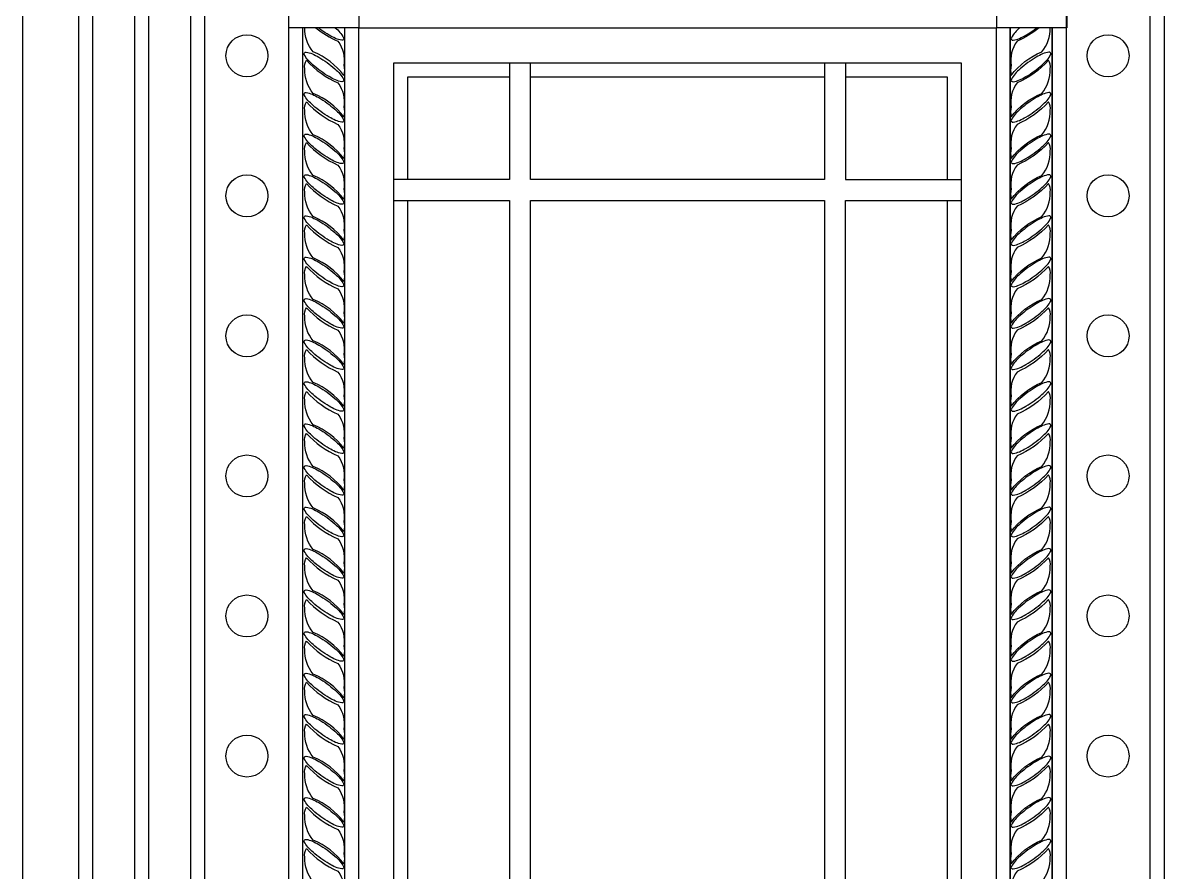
# Model space of a CAD drawing. Header units: metres. Extents: x 44449 to 46091, y 575 to 3618.
# Drawn here: x 44449 to 45270, y 1953 to 2560 of the extents above; entities that cross this region are included whole.
import ezdxf

# ---------------------------------------------------------------- set-up
doc = ezdxf.new("R2010")
doc.units = ezdxf.units.M
for name, color, linetype in [('1', 3, 'Continuous'), ('6', 3, 'Continuous'), ('7', 7, 'Continuous')]:
    doc.layers.add(name, color=color, linetype=linetype)

# ---------------------------------------------------------------- blocks, each defined once
blk = doc.blocks.new('FH01F017')
at = {"layer": '1'}
for p, q in [((1059.5, 2612.96), (1059.5, 169)), ((260, 1098.5), (260, 2574)), ((299, 1098.5), (299, 2574)), ((916.5, 2574), (916.5, 1098.5)), ((916.5, 1098.5), (916.5, 2574)), ((955.5, 2574), (955.5, 1098.5)), ((955.5, 1098.5), (955.5, 2574))]:
    blk.add_line(p, q, dxfattribs=at)
for points in [[(52, 0), (52, 3646.24, -0.18), (2080, 3646.24), (2080, 0)], [(65, 0), (65, 3637.28, -0.18), (2067, 3637.28), (2067, 0)], [(104, 0), (104, 3610.22, -0.18), (2028, 3610.22), (2028, 0)], [(117, 0), (117, 3601.14, -0.18), (2015, 3601.14), (2015, 0)]]:
    blk.add_lwpolyline(points, format="xyb", dxfattribs=at)
for points in [[(169, 0), (169, 2717), (1963, 2717), (1963, 0)], [(357.5, 2433.18), (357.5, 2528.5), (451.75, 2528.5)], [(471.25, 2528.5), (744.25, 2528.5)], [(763.75, 2528.5), (858, 2528.5), (858, 2433.18)], [(357.5, 1258.82), (357.5, 2413.68)], [(858, 2413.68), (858, 1258.82)]]:
    blk.add_lwpolyline(points, dxfattribs=at)
for centre in [(208, 2548), (1007.5, 2548), (208, 2418), (1007.5, 2418), (208, 2288), (1007.5, 2288), (208, 2158), (1007.5, 2158), (208, 2028), (1007.5, 2028), (208, 1898), (1007.5, 1898)]:
    blk.add_circle(centre, 19.5, dxfattribs=at)
at = {"layer": '6'}
for points in [[(297.87, 2539.18, -0.1), (298.04, 2529.72, 0.13), (269.51, 2551.62, -0.19), (261.69, 2574, -0.19)], [(272, 2574, 0.07), (292.4, 2561.41, -0.21), (297.87, 2538.84)], [(290.02, 2574, -0.03), (294.28, 2569.73, -0.07), (297.68, 2564.67, -0.28), (297.54, 2563.07, -0.28), (296.07, 2562.45, -0.07), (290.2, 2564.1, -0.03), (284.27, 2567.14, -0.02), (276.58, 2572.21, -0.01), (274.18, 2574, -0.01)], [(917.63, 2539.18, 0.1), (917.46, 2529.72, -0.13), (945.99, 2551.62, 0.19), (953.81, 2574, 0.19)], [(943.5, 2574, -0.07), (923.1, 2561.41, 0.21), (917.63, 2538.84)], [(925.48, 2574, 0.03), (921.22, 2569.73, 0.07), (917.82, 2564.67, 0.28), (917.96, 2563.07, 0.28), (919.43, 2562.45, 0.07), (925.3, 2564.1, 0.03), (931.23, 2567.14, 0.02), (938.92, 2572.21, 0.01), (941.32, 2574, 0.01)], [(297.87, 2500.63, -0.1), (298.04, 2491.17, 0.13), (269.51, 2513.08, -0.19), (261.71, 2535.98, -0.23), (263.37, 2543.78, 0.11), (292.4, 2522.87, -0.21), (297.87, 2500.3)], [(917.63, 2500.63, 0.1), (917.46, 2491.17, -0.13), (945.99, 2513.08, 0.19), (953.79, 2535.98, 0.23), (952.13, 2543.78, -0.11), (923.1, 2522.87, 0.21), (917.63, 2500.3)], [(297.87, 2462.09, -0.1), (298.04, 2452.63, 0.13), (269.51, 2474.54, -0.19), (261.71, 2497.44, -0.23), (263.37, 2505.24, 0.11), (292.4, 2484.33, -0.21), (297.87, 2461.76)], [(917.63, 2462.09, 0.1), (917.46, 2452.63, -0.13), (945.99, 2474.54, 0.19), (953.79, 2497.44, 0.23), (952.13, 2505.24, -0.11), (923.1, 2484.33, 0.21), (917.63, 2461.76)], [(297.87, 2424.34, -0.1), (298.04, 2414.88, 0.13), (269.51, 2436.79, -0.19), (261.71, 2459.69, -0.23), (263.37, 2467.49, 0.11), (292.4, 2446.58, -0.21), (297.87, 2424.01)], [(917.63, 2424.34, 0.1), (917.46, 2414.88, -0.13), (945.99, 2436.79, 0.19), (953.79, 2459.69, 0.23), (952.13, 2467.49, -0.11), (923.1, 2446.58, 0.21), (917.63, 2424.01)], [(297.87, 2386.2, -0.1), (298.04, 2376.74, 0.13), (269.51, 2398.65, -0.19), (261.71, 2421.55, -0.23), (263.37, 2429.35, 0.11), (292.4, 2408.44, -0.21), (297.87, 2385.87)], [(917.63, 2386.2, 0.1), (917.46, 2376.74, -0.13), (945.99, 2398.65, 0.19), (953.79, 2421.55, 0.23), (952.13, 2429.35, -0.11), (923.1, 2408.44, 0.21), (917.63, 2385.87)], [(297.87, 2347.86, -0.1), (298.04, 2338.4, 0.13), (269.51, 2360.3, -0.19), (261.71, 2383.21, -0.23), (263.37, 2391.01, 0.11), (292.4, 2370.09, -0.21), (297.87, 2347.52)], [(917.63, 2347.86, 0.1), (917.46, 2338.4, -0.13), (945.99, 2360.3, 0.19), (953.79, 2383.21, 0.23), (952.13, 2391.01, -0.11), (923.1, 2370.09, 0.21), (917.63, 2347.52)], [(297.87, 2309.31, -0.1), (298.04, 2299.85, 0.13), (269.51, 2321.76, -0.19), (261.71, 2344.66, -0.23), (263.37, 2352.46, 0.11), (292.4, 2331.55, -0.21), (297.87, 2308.98)], [(917.63, 2309.31, 0.1), (917.46, 2299.85, -0.13), (945.99, 2321.76, 0.19), (953.79, 2344.66, 0.23), (952.13, 2352.46, -0.11), (923.1, 2331.55, 0.21), (917.63, 2308.98)], [(297.87, 2270.97, -0.1), (298.04, 2261.51, 0.13), (269.51, 2283.42, -0.19), (261.71, 2306.32, -0.23), (263.37, 2314.12, 0.11), (292.4, 2293.21, -0.21), (297.87, 2270.64)], [(917.63, 2270.97, 0.1), (917.46, 2261.51, -0.13), (945.99, 2283.42, 0.19), (953.79, 2306.32, 0.23), (952.13, 2314.12, -0.11), (923.1, 2293.21, 0.21), (917.63, 2270.64)], [(297.87, 2232.23, -0.1), (298.04, 2222.77, 0.13), (269.51, 2244.67, -0.19), (261.71, 2267.57, -0.23), (263.37, 2275.37, 0.11), (292.4, 2254.46, -0.21), (297.87, 2231.89)], [(917.63, 2232.23, 0.1), (917.46, 2222.77, -0.13), (945.99, 2244.67, 0.19), (953.79, 2267.57, 0.23), (952.13, 2275.37, -0.11), (923.1, 2254.46, 0.21), (917.63, 2231.89)], [(297.87, 2193.08, -0.1), (298.04, 2183.62, 0.13), (269.51, 2205.53, -0.19), (261.71, 2228.43, -0.23), (263.37, 2236.23, 0.11), (292.4, 2215.32, -0.21), (297.87, 2192.75)], [(917.63, 2193.08, 0.1), (917.46, 2183.62, -0.13), (945.99, 2205.53, 0.19), (953.79, 2228.43, 0.23), (952.13, 2236.23, -0.11), (923.1, 2215.32, 0.21), (917.63, 2192.75)], [(297.87, 2154.34, -0.1), (298.04, 2144.88, 0.13), (269.51, 2166.79, -0.19), (261.71, 2189.69, -0.23), (263.37, 2197.49, 0.11), (292.4, 2176.58, -0.21), (297.87, 2154.01)], [(917.63, 2154.34, 0.1), (917.46, 2144.88, -0.13), (945.99, 2166.79, 0.19), (953.79, 2189.69, 0.23), (952.13, 2197.49, -0.11), (923.1, 2176.58, 0.21), (917.63, 2154.01)], [(297.87, 2115.8, -0.1), (298.04, 2106.34, 0.13), (269.51, 2128.24, -0.19), (261.71, 2151.15, -0.23), (263.37, 2158.95, 0.11), (292.4, 2138.03, -0.21), (297.87, 2115.46)], [(917.63, 2115.8, 0.1), (917.46, 2106.34, -0.13), (945.99, 2128.24, 0.19), (953.79, 2151.15, 0.23), (952.13, 2158.95, -0.11), (923.1, 2138.03, 0.21), (917.63, 2115.46)], [(297.87, 2077.25, -0.1), (298.04, 2067.79, 0.13), (269.51, 2089.7, -0.19), (261.71, 2112.6, -0.23), (263.37, 2120.4, 0.11), (292.4, 2099.49, -0.21), (297.87, 2076.92)], [(917.63, 2077.25, 0.1), (917.46, 2067.79, -0.13), (945.99, 2089.7, 0.19), (953.79, 2112.6, 0.23), (952.13, 2120.4, -0.11), (923.1, 2099.49, 0.21), (917.63, 2076.92)], [(297.87, 2038.91, -0.1), (298.04, 2029.45, 0.13), (269.51, 2051.36, -0.19), (261.71, 2074.26, -0.23), (263.37, 2082.06, 0.11), (292.4, 2061.15, -0.21), (297.87, 2038.58)], [(917.63, 2038.91, 0.1), (917.46, 2029.45, -0.13), (945.99, 2051.36, 0.19), (953.79, 2074.26, 0.23), (952.13, 2082.06, -0.11), (923.1, 2061.15, 0.21), (917.63, 2038.58)], [(297.87, 2000.17, -0.1), (298.04, 1990.71, 0.13), (269.51, 2012.61, -0.19), (261.71, 2035.52, -0.23), (263.37, 2043.32, 0.11), (292.4, 2022.4, -0.21), (297.87, 1999.83)], [(917.63, 2000.17, 0.1), (917.46, 1990.71, -0.13), (945.99, 2012.61, 0.19), (953.79, 2035.52, 0.23), (952.13, 2043.32, -0.11), (923.1, 2022.4, 0.21), (917.63, 1999.83)], [(297.87, 1961.62, -0.1), (298.04, 1952.16, 0.13), (269.51, 1974.07, -0.19), (261.71, 1996.97, -0.23), (263.37, 2004.77, 0.11), (292.4, 1983.86, -0.21), (297.87, 1961.29)], [(917.63, 1961.62, 0.1), (917.46, 1952.16, -0.13), (945.99, 1974.07, 0.19), (953.79, 1996.97, 0.23), (952.13, 2004.77, -0.11), (923.1, 1983.86, 0.21), (917.63, 1961.29)], [(297.87, 1923.28, -0.1), (298.04, 1913.82, 0.13), (269.51, 1935.73, -0.19), (261.71, 1958.63, -0.23), (263.37, 1966.43, 0.11), (292.4, 1945.52, -0.21), (297.87, 1922.95)], [(917.63, 1923.28, 0.1), (917.46, 1913.82, -0.13), (945.99, 1935.73, 0.19), (953.79, 1958.63, 0.23), (952.13, 1966.43, -0.11), (923.1, 1945.52, 0.21), (917.63, 1922.95)], [(297.87, 1884.54, -0.1), (298.04, 1875.08, 0.13), (269.51, 1896.98, -0.19), (261.71, 1919.88, -0.23), (263.37, 1927.68, 0.11), (292.4, 1906.77, -0.21), (297.87, 1884.2)], [(917.63, 1884.54, 0.1), (917.46, 1875.08, -0.13), (945.99, 1896.98, 0.19), (953.79, 1919.88, 0.23), (952.13, 1927.68, -0.11), (923.1, 1906.77, 0.21), (917.63, 1884.2)], [(297.87, 1846.19, -0.1), (298.04, 1836.73, 0.13), (269.51, 1858.64, -0.19), (261.71, 1881.54, -0.23), (263.37, 1889.34, 0.11), (292.4, 1868.43, -0.21), (297.87, 1845.86)], [(917.63, 1846.19, 0.1), (917.46, 1836.73, -0.13), (945.99, 1858.64, 0.19), (953.79, 1881.54, 0.23), (952.13, 1889.34, -0.11), (923.1, 1868.43, 0.21), (917.63, 1845.86)], [(297.87, 1807.45, -0.1), (298.04, 1797.99, 0.13), (269.51, 1819.9, -0.19), (261.71, 1842.8, -0.23), (263.37, 1850.6, 0.11), (292.4, 1829.69, -0.21), (297.87, 1807.12)], [(917.63, 1807.45, 0.1), (917.46, 1797.99, -0.13), (945.99, 1819.9, 0.19), (953.79, 1842.8, 0.23), (952.13, 1850.6, -0.11), (923.1, 1829.69, 0.21), (917.63, 1807.12)], [(297.87, 1768.91, -0.1), (298.04, 1759.45, 0.13), (269.51, 1781.35, -0.19), (261.71, 1804.25, -0.23), (263.37, 1812.05, 0.11), (292.4, 1791.14, -0.21), (297.87, 1768.57)], [(917.63, 1768.91, 0.1), (917.46, 1759.45, -0.13), (945.99, 1781.35, 0.19), (953.79, 1804.25, 0.23), (952.13, 1812.05, -0.11), (923.1, 1791.14, 0.21), (917.63, 1768.57)]]:
    blk.add_lwpolyline(points, format="xyb", dxfattribs=at)
for points in [[(297.54, 2524.53, -0.28), (296.07, 2523.9, -0.07), (290.2, 2525.56, -0.03), (284.27, 2528.6, -0.02), (276.58, 2533.66, -0.02), (269.37, 2539.41, -0.03), (264.64, 2544.1, -0.07), (261.24, 2549.16, -0.28), (261.38, 2550.75, -0.28), (262.85, 2551.38, -0.07), (268.71, 2549.72, -0.03), (274.64, 2546.68, -0.02), (282.34, 2541.62, -0.02), (289.55, 2535.87, -0.03), (294.28, 2531.18, -0.07), (297.68, 2526.12, -0.28)], [(917.96, 2524.53, 0.28), (919.43, 2523.9, 0.07), (925.3, 2525.56, 0.03), (931.23, 2528.6, 0.02), (938.92, 2533.66, 0.02), (946.13, 2539.41, 0.03), (950.86, 2544.1, 0.07), (954.26, 2549.16, 0.28), (954.12, 2550.75, 0.28), (952.65, 2551.38, 0.07), (946.79, 2549.72, 0.03), (940.86, 2546.68, 0.02), (933.16, 2541.62, 0.02), (925.95, 2535.87, 0.03), (921.22, 2531.18, 0.07), (917.82, 2526.12, 0.28)], [(297.54, 2487.02, -0.28), (296.07, 2486.4, -0.07), (290.2, 2488.05, -0.03), (284.27, 2491.09, -0.02), (276.58, 2496.16, -0.02), (269.37, 2501.9, -0.03), (264.64, 2506.59, -0.07), (261.24, 2511.65, -0.28), (261.38, 2513.24, -0.28), (262.85, 2513.87, -0.07), (268.71, 2512.22, -0.03), (274.64, 2509.18, -0.02), (282.34, 2504.11, -0.02), (289.55, 2498.37, -0.03), (294.28, 2493.68, -0.07), (297.68, 2488.62, -0.28)], [(917.96, 2487.02, 0.28), (919.43, 2486.4, 0.07), (925.3, 2488.05, 0.03), (931.23, 2491.09, 0.02), (938.92, 2496.16, 0.02), (946.13, 2501.9, 0.03), (950.86, 2506.59, 0.07), (954.26, 2511.65, 0.28), (954.12, 2513.24, 0.28), (952.65, 2513.87, 0.07), (946.79, 2512.22, 0.03), (940.86, 2509.18, 0.02), (933.16, 2504.11, 0.02), (925.95, 2498.37, 0.03), (921.22, 2493.68, 0.07), (917.82, 2488.62, 0.28)], [(297.54, 2448.48, -0.28), (296.07, 2447.85, -0.07), (290.2, 2449.51, -0.03), (284.27, 2452.55, -0.02), (276.58, 2457.61, -0.02), (269.37, 2463.36, -0.03), (264.64, 2468.05, -0.07), (261.24, 2473.11, -0.28), (261.38, 2474.7, -0.28), (262.85, 2475.33, -0.07), (268.71, 2473.67, -0.03), (274.64, 2470.63, -0.02), (282.34, 2465.57, -0.02), (289.55, 2459.82, -0.03), (294.28, 2455.13, -0.07), (297.68, 2450.07, -0.28)], [(917.96, 2448.48, 0.28), (919.43, 2447.85, 0.07), (925.3, 2449.51, 0.03), (931.23, 2452.55, 0.02), (938.92, 2457.61, 0.02), (946.13, 2463.36, 0.03), (950.86, 2468.05, 0.07), (954.26, 2473.11, 0.28), (954.12, 2474.7, 0.28), (952.65, 2475.33, 0.07), (946.79, 2473.67, 0.03), (940.86, 2470.63, 0.02), (933.16, 2465.57, 0.02), (925.95, 2459.82, 0.03), (921.22, 2455.13, 0.07), (917.82, 2450.07, 0.28)], [(297.54, 2410.74, -0.28), (296.07, 2410.11, -0.07), (290.2, 2411.76, -0.03), (284.27, 2414.8, -0.02), (276.58, 2419.87, -0.02), (269.37, 2425.61, -0.03), (264.64, 2430.3, -0.07), (261.24, 2435.36, -0.28), (261.38, 2436.96, -0.28), (262.85, 2437.58, -0.07), (268.71, 2435.93, -0.03), (274.64, 2432.89, -0.02), (282.34, 2427.82, -0.02), (289.55, 2422.08, -0.03), (294.28, 2417.39, -0.07), (297.68, 2412.33, -0.28)], [(917.96, 2410.74, 0.28), (919.43, 2410.11, 0.07), (925.3, 2411.76, 0.03), (931.23, 2414.8, 0.02), (938.92, 2419.87, 0.02), (946.13, 2425.61, 0.03), (950.86, 2430.3, 0.07), (954.26, 2435.36, 0.28), (954.12, 2436.96, 0.28), (952.65, 2437.58, 0.07), (946.79, 2435.93, 0.03), (940.86, 2432.89, 0.02), (933.16, 2427.82, 0.02), (925.95, 2422.08, 0.03), (921.22, 2417.39, 0.07), (917.82, 2412.33, 0.28)], [(297.54, 2372.59, -0.28), (296.07, 2371.97, -0.07), (290.2, 2373.62, -0.03), (284.27, 2376.66, -0.02), (276.58, 2381.73, -0.02), (269.37, 2387.47, -0.03), (264.64, 2392.16, -0.07), (261.24, 2397.22, -0.28), (261.38, 2398.81, -0.28), (262.85, 2399.44, -0.07), (268.71, 2397.78, -0.03), (274.64, 2394.74, -0.02), (282.34, 2389.68, -0.02), (289.55, 2383.94, -0.03), (294.28, 2379.24, -0.07), (297.68, 2374.19, -0.28)], [(917.96, 2372.59, 0.28), (919.43, 2371.97, 0.07), (925.3, 2373.62, 0.03), (931.23, 2376.66, 0.02), (938.92, 2381.73, 0.02), (946.13, 2387.47, 0.03), (950.86, 2392.16, 0.07), (954.26, 2397.22, 0.28), (954.12, 2398.81, 0.28), (952.65, 2399.44, 0.07), (946.79, 2397.78, 0.03), (940.86, 2394.74, 0.02), (933.16, 2389.68, 0.02), (925.95, 2383.94, 0.03), (921.22, 2379.24, 0.07), (917.82, 2374.19, 0.28)], [(297.54, 2334.25, -0.28), (296.07, 2333.62, -0.07), (290.2, 2335.28, -0.03), (284.27, 2338.32, -0.02), (276.58, 2343.38, -0.02), (269.37, 2349.12, -0.03), (264.64, 2353.82, -0.07), (261.24, 2358.87, -0.28), (261.38, 2360.47, -0.28), (262.85, 2361.1, -0.07), (268.71, 2359.44, -0.03), (274.64, 2356.4, -0.02), (282.34, 2351.34, -0.02), (289.55, 2345.59, -0.03), (294.28, 2340.9, -0.07), (297.68, 2335.84, -0.28)], [(917.96, 2334.25, 0.28), (919.43, 2333.62, 0.07), (925.3, 2335.28, 0.03), (931.23, 2338.32, 0.02), (938.92, 2343.38, 0.02), (946.13, 2349.12, 0.03), (950.86, 2353.82, 0.07), (954.26, 2358.87, 0.28), (954.12, 2360.47, 0.28), (952.65, 2361.1, 0.07), (946.79, 2359.44, 0.03), (940.86, 2356.4, 0.02), (933.16, 2351.34, 0.02), (925.95, 2345.59, 0.03), (921.22, 2340.9, 0.07), (917.82, 2335.84, 0.28)], [(297.54, 2295.7, -0.28), (296.07, 2295.08, -0.07), (290.2, 2296.73, -0.03), (284.27, 2299.77, -0.02), (276.58, 2304.84, -0.02), (269.37, 2310.58, -0.03), (264.64, 2315.27, -0.07), (261.24, 2320.33, -0.28), (261.38, 2321.93, -0.28), (262.85, 2322.55, -0.07), (268.71, 2320.9, -0.03), (274.64, 2317.86, -0.02), (282.34, 2312.79, -0.02), (289.55, 2307.05, -0.03), (294.28, 2302.36, -0.07), (297.68, 2297.3, -0.28)], [(917.96, 2295.7, 0.28), (919.43, 2295.08, 0.07), (925.3, 2296.73, 0.03), (931.23, 2299.77, 0.02), (938.92, 2304.84, 0.02), (946.13, 2310.58, 0.03), (950.86, 2315.27, 0.07), (954.26, 2320.33, 0.28), (954.12, 2321.93, 0.28), (952.65, 2322.55, 0.07), (946.79, 2320.9, 0.03), (940.86, 2317.86, 0.02), (933.16, 2312.79, 0.02), (925.95, 2307.05, 0.03), (921.22, 2302.36, 0.07), (917.82, 2297.3, 0.28)], [(297.54, 2257.36, -0.28), (296.07, 2256.73, -0.07), (290.2, 2258.39, -0.03), (284.27, 2261.43, -0.02), (276.58, 2266.49, -0.02), (269.37, 2272.24, -0.03), (264.64, 2276.93, -0.07), (261.24, 2281.99, -0.28), (261.38, 2283.58, -0.28), (262.85, 2284.21, -0.07), (268.71, 2282.55, -0.03), (274.64, 2279.51, -0.02), (282.34, 2274.45, -0.02), (289.55, 2268.71, -0.03), (294.28, 2264.01, -0.07), (297.68, 2258.96, -0.28)], [(917.96, 2257.36, 0.28), (919.43, 2256.73, 0.07), (925.3, 2258.39, 0.03), (931.23, 2261.43, 0.02), (938.92, 2266.49, 0.02), (946.13, 2272.24, 0.03), (950.86, 2276.93, 0.07), (954.26, 2281.99, 0.28), (954.12, 2283.58, 0.28), (952.65, 2284.21, 0.07), (946.79, 2282.55, 0.03), (940.86, 2279.51, 0.02), (933.16, 2274.45, 0.02), (925.95, 2268.71, 0.03), (921.22, 2264.01, 0.07), (917.82, 2258.96, 0.28)], [(297.54, 2218.62, -0.28), (296.07, 2217.99, -0.07), (290.2, 2219.65, -0.03), (284.27, 2222.69, -0.02), (276.58, 2227.75, -0.02), (269.37, 2233.49, -0.03), (264.64, 2238.19, -0.07), (261.24, 2243.24, -0.28), (261.38, 2244.84, -0.28), (262.85, 2245.46, -0.07), (268.71, 2243.81, -0.03), (274.64, 2240.77, -0.02), (282.34, 2235.7, -0.02), (289.55, 2229.96, -0.03), (294.28, 2225.27, -0.07), (297.68, 2220.21, -0.28)], [(917.96, 2218.62, 0.28), (919.43, 2217.99, 0.07), (925.3, 2219.65, 0.03), (931.23, 2222.69, 0.02), (938.92, 2227.75, 0.02), (946.13, 2233.49, 0.03), (950.86, 2238.19, 0.07), (954.26, 2243.24, 0.28), (954.12, 2244.84, 0.28), (952.65, 2245.46, 0.07), (946.79, 2243.81, 0.03), (940.86, 2240.77, 0.02), (933.16, 2235.7, 0.02), (925.95, 2229.96, 0.03), (921.22, 2225.27, 0.07), (917.82, 2220.21, 0.28)], [(297.54, 2179.47, -0.28), (296.07, 2178.85, -0.07), (290.2, 2180.5, -0.03), (284.27, 2183.54, -0.02), (276.58, 2188.61, -0.02), (269.37, 2194.35, -0.03), (264.64, 2199.04, -0.07), (261.24, 2204.1, -0.28), (261.38, 2205.7, -0.28), (262.85, 2206.32, -0.07), (268.71, 2204.67, -0.03), (274.64, 2201.63, -0.02), (282.34, 2196.56, -0.02), (289.55, 2190.82, -0.03), (294.28, 2186.13, -0.07), (297.68, 2181.07, -0.28)], [(917.96, 2179.47, 0.28), (919.43, 2178.85, 0.07), (925.3, 2180.5, 0.03), (931.23, 2183.54, 0.02), (938.92, 2188.61, 0.02), (946.13, 2194.35, 0.03), (950.86, 2199.04, 0.07), (954.26, 2204.1, 0.28), (954.12, 2205.7, 0.28), (952.65, 2206.32, 0.07), (946.79, 2204.67, 0.03), (940.86, 2201.63, 0.02), (933.16, 2196.56, 0.02), (925.95, 2190.82, 0.03), (921.22, 2186.13, 0.07), (917.82, 2181.07, 0.28)], [(297.54, 2140.73, -0.28), (296.07, 2140.11, -0.07), (290.2, 2141.76, -0.03), (284.27, 2144.8, -0.02), (276.58, 2149.87, -0.02), (269.37, 2155.61, -0.03), (264.64, 2160.3, -0.07), (261.24, 2165.36, -0.28), (261.38, 2166.95, -0.28), (262.85, 2167.58, -0.07), (268.71, 2165.92, -0.03), (274.64, 2162.88, -0.02), (282.34, 2157.82, -0.02), (289.55, 2152.08, -0.03), (294.28, 2147.38, -0.07), (297.68, 2142.33, -0.28)], [(917.96, 2140.73, 0.28), (919.43, 2140.11, 0.07), (925.3, 2141.76, 0.03), (931.23, 2144.8, 0.02), (938.92, 2149.87, 0.02), (946.13, 2155.61, 0.03), (950.86, 2160.3, 0.07), (954.26, 2165.36, 0.28), (954.12, 2166.95, 0.28), (952.65, 2167.58, 0.07), (946.79, 2165.92, 0.03), (940.86, 2162.88, 0.02), (933.16, 2157.82, 0.02), (925.95, 2152.08, 0.03), (921.22, 2147.38, 0.07), (917.82, 2142.33, 0.28)], [(297.54, 2102.19, -0.28), (296.07, 2101.56, -0.07), (290.2, 2103.22, -0.03), (284.27, 2106.26, -0.02), (276.58, 2111.32, -0.02), (269.37, 2117.06, -0.03), (264.64, 2121.76, -0.07), (261.24, 2126.81, -0.28), (261.38, 2128.41, -0.28), (262.85, 2129.04, -0.07), (268.71, 2127.38, -0.03), (274.64, 2124.34, -0.02), (282.34, 2119.28, -0.02), (289.55, 2113.53, -0.03), (294.28, 2108.84, -0.07), (297.68, 2103.78, -0.28)], [(917.96, 2102.19, 0.28), (919.43, 2101.56, 0.07), (925.3, 2103.22, 0.03), (931.23, 2106.26, 0.02), (938.92, 2111.32, 0.02), (946.13, 2117.06, 0.03), (950.86, 2121.76, 0.07), (954.26, 2126.81, 0.28), (954.12, 2128.41, 0.28), (952.65, 2129.04, 0.07), (946.79, 2127.38, 0.03), (940.86, 2124.34, 0.02), (933.16, 2119.28, 0.02), (925.95, 2113.53, 0.03), (921.22, 2108.84, 0.07), (917.82, 2103.78, 0.28)], [(297.54, 2063.64, -0.28), (296.07, 2063.02, -0.07), (290.2, 2064.67, -0.03), (284.27, 2067.71, -0.02), (276.58, 2072.78, -0.02), (269.37, 2078.52, -0.03), (264.64, 2083.21, -0.07), (261.24, 2088.27, -0.28), (261.38, 2089.87, -0.28), (262.85, 2090.49, -0.07), (268.71, 2088.84, -0.03), (274.64, 2085.8, -0.02), (282.34, 2080.73, -0.02), (289.55, 2074.99, -0.03), (294.28, 2070.3, -0.07), (297.68, 2065.24, -0.28)], [(917.96, 2063.64, 0.28), (919.43, 2063.02, 0.07), (925.3, 2064.67, 0.03), (931.23, 2067.71, 0.02), (938.92, 2072.78, 0.02), (946.13, 2078.52, 0.03), (950.86, 2083.21, 0.07), (954.26, 2088.27, 0.28), (954.12, 2089.87, 0.28), (952.65, 2090.49, 0.07), (946.79, 2088.84, 0.03), (940.86, 2085.8, 0.02), (933.16, 2080.73, 0.02), (925.95, 2074.99, 0.03), (921.22, 2070.3, 0.07), (917.82, 2065.24, 0.28)], [(297.54, 2025.3, -0.28), (296.07, 2024.67, -0.07), (290.2, 2026.33, -0.03), (284.27, 2029.37, -0.02), (276.58, 2034.43, -0.02), (269.37, 2040.18, -0.03), (264.64, 2044.87, -0.07), (261.24, 2049.93, -0.28), (261.38, 2051.52, -0.28), (262.85, 2052.15, -0.07), (268.71, 2050.49, -0.03), (274.64, 2047.45, -0.02), (282.34, 2042.39, -0.02), (289.55, 2036.65, -0.03), (294.28, 2031.95, -0.07), (297.68, 2026.9, -0.28)], [(917.96, 2025.3, 0.28), (919.43, 2024.67, 0.07), (925.3, 2026.33, 0.03), (931.23, 2029.37, 0.02), (938.92, 2034.43, 0.02), (946.13, 2040.18, 0.03), (950.86, 2044.87, 0.07), (954.26, 2049.93, 0.28), (954.12, 2051.52, 0.28), (952.65, 2052.15, 0.07), (946.79, 2050.49, 0.03), (940.86, 2047.45, 0.02), (933.16, 2042.39, 0.02), (925.95, 2036.65, 0.03), (921.22, 2031.95, 0.07), (917.82, 2026.9, 0.28)], [(297.54, 1986.56, -0.28), (296.07, 1985.93, -0.07), (290.2, 1987.59, -0.03), (284.27, 1990.63, -0.02), (276.58, 1995.69, -0.02), (269.37, 2001.43, -0.03), (264.64, 2006.13, -0.07), (261.24, 2011.18, -0.28), (261.38, 2012.78, -0.28), (262.85, 2013.41, -0.07), (268.71, 2011.75, -0.03), (274.64, 2008.71, -0.02), (282.34, 2003.65, -0.02), (289.55, 1997.9, -0.03), (294.28, 1993.21, -0.07), (297.68, 1988.15, -0.28)], [(297.54, 1986.56, -0.28), (296.07, 1985.93, -0.07), (290.2, 1987.59, -0.03), (284.27, 1990.63, -0.02), (276.58, 1995.69, -0.02), (269.37, 2001.43, -0.03), (264.64, 2006.13, -0.07), (261.24, 2011.18, -0.28), (261.38, 2012.78, -0.28), (262.85, 2013.41, -0.07), (268.71, 2011.75, -0.03), (274.64, 2008.71, -0.02), (282.34, 2003.65, -0.02), (289.55, 1997.9, -0.03), (294.28, 1993.21, -0.07), (297.68, 1988.15, -0.28)], [(917.96, 1986.56, 0.28), (919.43, 1985.93, 0.07), (925.3, 1987.59, 0.03), (931.23, 1990.63, 0.02), (938.92, 1995.69, 0.02), (946.13, 2001.43, 0.03), (950.86, 2006.13, 0.07), (954.26, 2011.18, 0.28), (954.12, 2012.78, 0.28), (952.65, 2013.41, 0.07), (946.79, 2011.75, 0.03), (940.86, 2008.71, 0.02), (933.16, 2003.65, 0.02), (925.95, 1997.9, 0.03), (921.22, 1993.21, 0.07), (917.82, 1988.15, 0.28)], [(917.96, 1986.56, 0.28), (919.43, 1985.93, 0.07), (925.3, 1987.59, 0.03), (931.23, 1990.63, 0.02), (938.92, 1995.69, 0.02), (946.13, 2001.43, 0.03), (950.86, 2006.13, 0.07), (954.26, 2011.18, 0.28), (954.12, 2012.78, 0.28), (952.65, 2013.41, 0.07), (946.79, 2011.75, 0.03), (940.86, 2008.71, 0.02), (933.16, 2003.65, 0.02), (925.95, 1997.9, 0.03), (921.22, 1993.21, 0.07), (917.82, 1988.15, 0.28)], [(297.54, 1948.01, -0.28), (296.07, 1947.39, -0.07), (290.2, 1949.04, -0.03), (284.27, 1952.08, -0.02), (276.58, 1957.15, -0.02), (269.37, 1962.89, -0.03), (264.64, 1967.58, -0.07), (261.24, 1972.64, -0.28), (261.38, 1974.24, -0.28), (262.85, 1974.86, -0.07), (268.71, 1973.21, -0.03), (274.64, 1970.17, -0.02), (282.34, 1965.1, -0.02), (289.55, 1959.36, -0.03), (294.28, 1954.67, -0.07), (297.68, 1949.61, -0.28)], [(917.96, 1948.01, 0.28), (919.43, 1947.39, 0.07), (925.3, 1949.04, 0.03), (931.23, 1952.08, 0.02), (938.92, 1957.15, 0.02), (946.13, 1962.89, 0.03), (950.86, 1967.58, 0.07), (954.26, 1972.64, 0.28), (954.12, 1974.24, 0.28), (952.65, 1974.86, 0.07), (946.79, 1973.21, 0.03), (940.86, 1970.17, 0.02), (933.16, 1965.1, 0.02), (925.95, 1959.36, 0.03), (921.22, 1954.67, 0.07), (917.82, 1949.61, 0.28)], [(297.54, 1909.67, -0.28), (296.07, 1909.04, -0.07), (290.2, 1910.7, -0.03), (284.27, 1913.74, -0.02), (276.58, 1918.8, -0.02), (269.37, 1924.55, -0.03), (264.64, 1929.24, -0.07), (261.24, 1934.3, -0.28), (261.38, 1935.89, -0.28), (262.85, 1936.52, -0.07), (268.71, 1934.86, -0.03), (274.64, 1931.82, -0.02), (282.34, 1926.76, -0.02), (289.55, 1921.02, -0.03), (294.28, 1916.32, -0.07), (297.68, 1911.27, -0.28)], [(917.96, 1909.67, 0.28), (919.43, 1909.04, 0.07), (925.3, 1910.7, 0.03), (931.23, 1913.74, 0.02), (938.92, 1918.8, 0.02), (946.13, 1924.55, 0.03), (950.86, 1929.24, 0.07), (954.26, 1934.3, 0.28), (954.12, 1935.89, 0.28), (952.65, 1936.52, 0.07), (946.79, 1934.86, 0.03), (940.86, 1931.82, 0.02), (933.16, 1926.76, 0.02), (925.95, 1921.02, 0.03), (921.22, 1916.32, 0.07), (917.82, 1911.27, 0.28)], [(297.54, 1870.93, -0.28), (296.07, 1870.3, -0.07), (290.2, 1871.96, -0.03), (284.27, 1875, -0.02), (276.58, 1880.06, -0.02), (269.37, 1885.8, -0.03), (264.64, 1890.5, -0.07), (261.24, 1895.55, -0.28), (261.38, 1897.15, -0.28), (262.85, 1897.77, -0.07), (268.71, 1896.12, -0.03), (274.64, 1893.08, -0.02), (282.34, 1888.01, -0.02), (289.55, 1882.27, -0.03), (294.28, 1877.58, -0.07), (297.68, 1872.52, -0.28)], [(917.96, 1870.93, 0.28), (919.43, 1870.3, 0.07), (925.3, 1871.96, 0.03), (931.23, 1875, 0.02), (938.92, 1880.06, 0.02), (946.13, 1885.8, 0.03), (950.86, 1890.5, 0.07), (954.26, 1895.55, 0.28), (954.12, 1897.15, 0.28), (952.65, 1897.77, 0.07), (946.79, 1896.12, 0.03), (940.86, 1893.08, 0.02), (933.16, 1888.01, 0.02), (925.95, 1882.27, 0.03), (921.22, 1877.58, 0.07), (917.82, 1872.52, 0.28)], [(297.54, 1832.58, -0.28), (296.07, 1831.96, -0.07), (290.2, 1833.61, -0.03), (284.27, 1836.65, -0.02), (276.58, 1841.72, -0.02), (269.37, 1847.46, -0.03), (264.64, 1852.15, -0.07), (261.24, 1857.21, -0.28), (261.38, 1858.8, -0.28), (262.85, 1859.43, -0.07), (268.71, 1857.78, -0.03), (274.64, 1854.74, -0.02), (282.34, 1849.67, -0.02), (289.55, 1843.93, -0.03), (294.28, 1839.24, -0.07), (297.68, 1834.18, -0.28)], [(917.96, 1832.58, 0.28), (919.43, 1831.96, 0.07), (925.3, 1833.61, 0.03), (931.23, 1836.65, 0.02), (938.92, 1841.72, 0.02), (946.13, 1847.46, 0.03), (950.86, 1852.15, 0.07), (954.26, 1857.21, 0.28), (954.12, 1858.8, 0.28), (952.65, 1859.43, 0.07), (946.79, 1857.78, 0.03), (940.86, 1854.74, 0.02), (933.16, 1849.67, 0.02), (925.95, 1843.93, 0.03), (921.22, 1839.24, 0.07), (917.82, 1834.18, 0.28)], [(297.54, 1793.84, -0.28), (296.07, 1793.21, -0.07), (290.2, 1794.87, -0.03), (284.27, 1797.91, -0.02), (276.58, 1802.97, -0.02), (269.37, 1808.72, -0.03), (264.64, 1813.41, -0.07), (261.24, 1818.47, -0.28), (261.38, 1820.06, -0.28), (262.85, 1820.69, -0.07), (268.71, 1819.03, -0.03), (274.64, 1815.99, -0.02), (282.34, 1810.93, -0.02), (289.55, 1805.19, -0.03), (294.28, 1800.49, -0.07), (297.68, 1795.44, -0.28)], [(297.54, 1793.84, -0.28), (296.07, 1793.21, -0.07), (290.2, 1794.87, -0.03), (284.27, 1797.91, -0.02), (276.58, 1802.97, -0.02), (269.37, 1808.72, -0.03), (264.64, 1813.41, -0.07), (261.24, 1818.47, -0.28), (261.38, 1820.06, -0.28), (262.85, 1820.69, -0.07), (268.71, 1819.03, -0.03), (274.64, 1815.99, -0.02), (282.34, 1810.93, -0.02), (289.55, 1805.19, -0.03), (294.28, 1800.49, -0.07), (297.68, 1795.44, -0.28)], [(917.96, 1793.84, 0.28), (919.43, 1793.21, 0.07), (925.3, 1794.87, 0.03), (931.23, 1797.91, 0.02), (938.92, 1802.97, 0.02), (946.13, 1808.72, 0.03), (950.86, 1813.41, 0.07), (954.26, 1818.47, 0.28), (954.12, 1820.06, 0.28), (952.65, 1820.69, 0.07), (946.79, 1819.03, 0.03), (940.86, 1815.99, 0.02), (933.16, 1810.93, 0.02), (925.95, 1805.19, 0.03), (921.22, 1800.49, 0.07), (917.82, 1795.44, 0.28)], [(917.96, 1793.84, 0.28), (919.43, 1793.21, 0.07), (925.3, 1794.87, 0.03), (931.23, 1797.91, 0.02), (938.92, 1802.97, 0.02), (946.13, 1808.72, 0.03), (950.86, 1813.41, 0.07), (954.26, 1818.47, 0.28), (954.12, 1820.06, 0.28), (952.65, 1820.69, 0.07), (946.79, 1819.03, 0.03), (940.86, 1815.99, 0.02), (933.16, 1810.93, 0.02), (925.95, 1805.19, 0.03), (921.22, 1800.49, 0.07), (917.82, 1795.44, 0.28)]]:
    blk.add_lwpolyline(points, format="xyb", close=True, dxfattribs=at)
at = {"layer": '7'}
for points in [[(0, 0), (0, 3681.77, -0.19), (2132, 3681.77), (2132, 0)], [(156, 0), (156, 3573.7, -0.17), (1976, 3573.7), (1976, 0)], [(1020.5, 26), (1020.5, 136.5), (1046.5, 169), (1046.5, 991.9), (1046.5, 2612.96, -1.15), (1046.5, 2625.96, 0.11), (1026.88, 2677.96), (1020.5, 2717)]]:
    blk.add_lwpolyline(points, format="xyb", dxfattribs=at)
for points in [[(247, 1033.5), (247, 2639), (968.5, 2639), (968.5, 1033.5)], [(247, 2639), (312, 2639), (312, 2574), (247, 2574)], [(904.37, 2639), (969.37, 2639), (969.37, 2574), (904.37, 2574)], [(312, 1098.5), (312, 2574), (903.5, 2574), (903.5, 1098.5)], [(344.5, 1131), (344.5, 2541.5), (871, 2541.5), (871, 1131)], [(471.25, 1258.82), (471.25, 2413.68), (744.25, 2413.68), (744.25, 1258.82)]]:
    blk.add_lwpolyline(points, close=True, dxfattribs=at)
for points in [[(451.75, 2541.5), (451.75, 2433.18), (344.5, 2433.18)], [(744.25, 2541.5), (744.25, 2433.18), (471.25, 2433.18), (471.25, 2541.5)], [(763.75, 2541.5), (763.75, 2433.18), (871, 2433.18)], [(344.5, 2413.68), (451.75, 2413.68), (451.75, 1258.82), (344.5, 1258.82)], [(871, 1258.82), (763.75, 1258.82), (763.75, 2413.68), (871, 2413.68)]]:
    blk.add_lwpolyline(points, dxfattribs=at)

msp = doc.modelspace()

# ---------------------------------------------------------------- block references
at = {"layer": '7', "xscale": 0.77, "yscale": 0.77, "zscale": 0.77}
msp.add_blockref('FH01F017', (44448.95, 574.85), dxfattribs=at)

doc.saveas('drawing.dxf')
